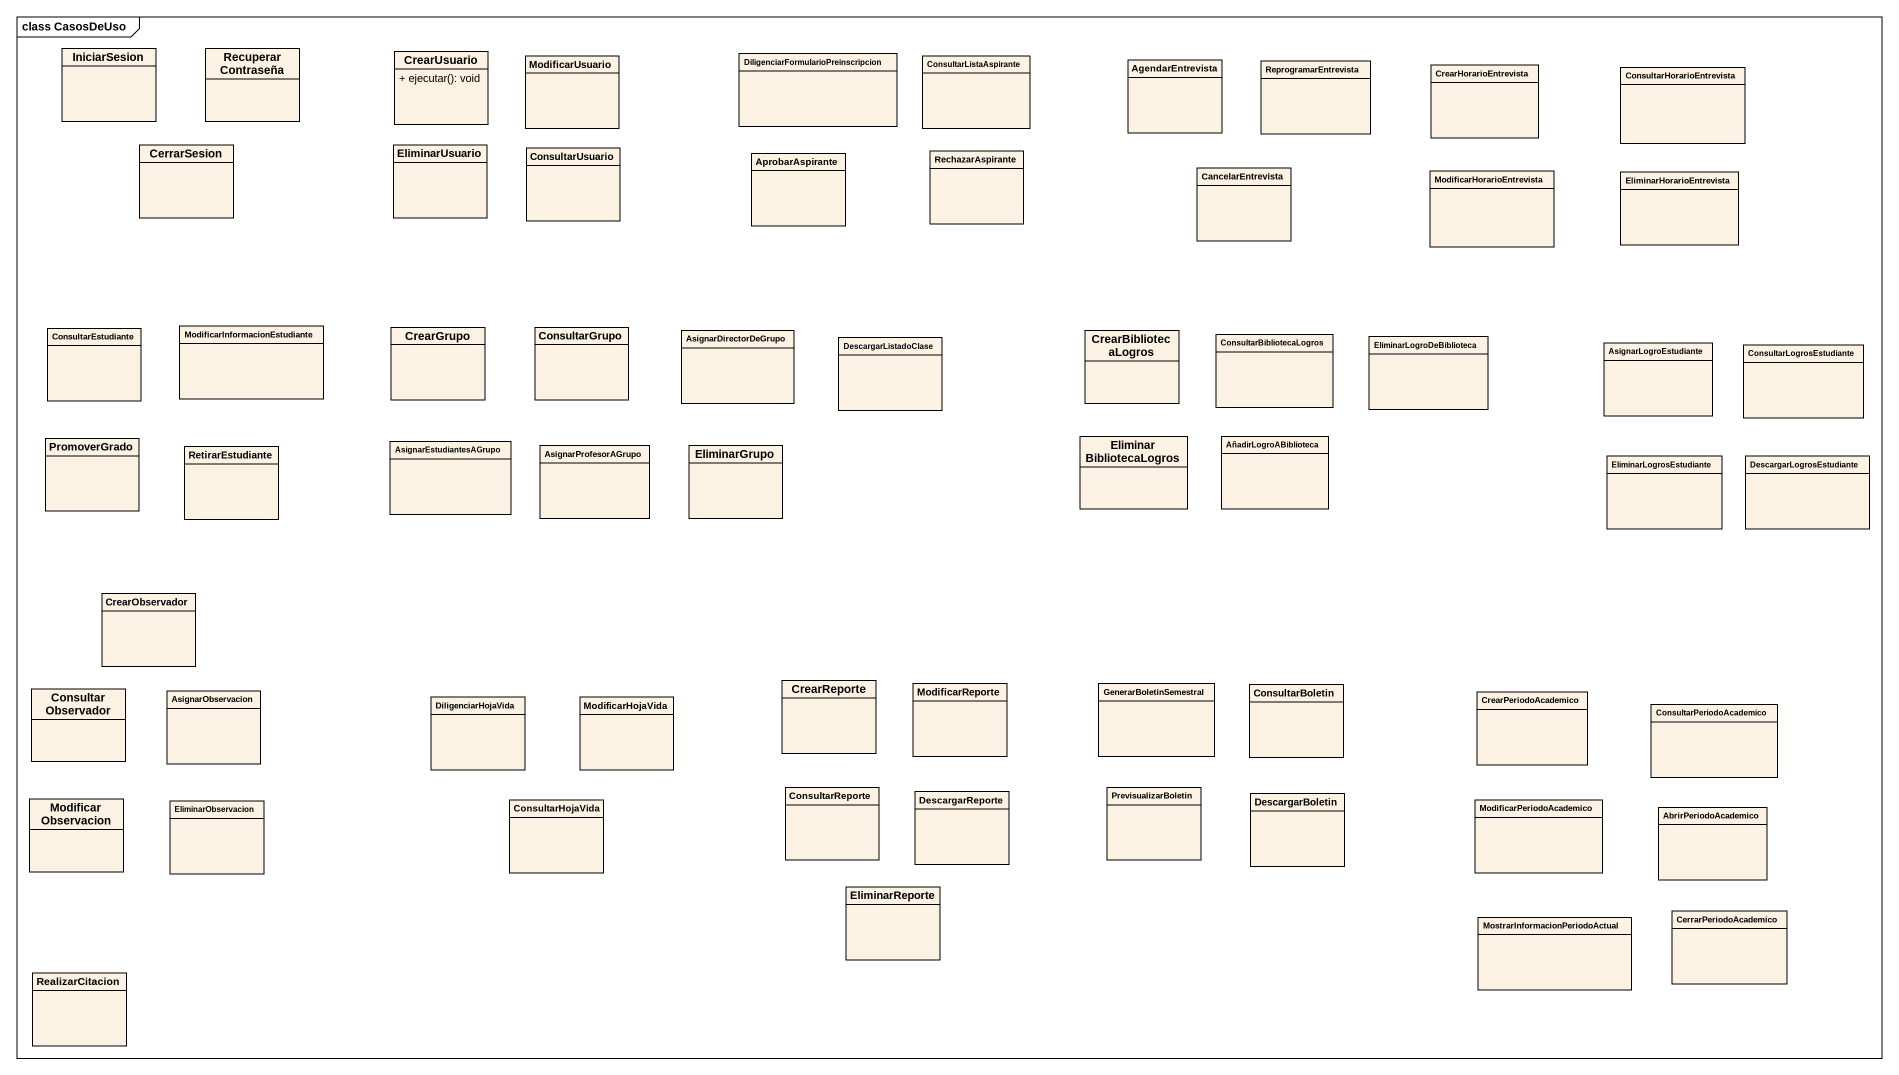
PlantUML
@startuml
mainframe class CasosDeUso
hide circle
hide empty members
skinparam classAttributeIconSize 0
class IniciarSesion
class RecuperarContraseña
class CrearUsuario {
  + ejecutar(): void
}
class ModificarUsuario
class "DiligenciarFormularioPreinscripcion" as DiligenciarFormularioPreinsc
class ConsultarListaAspirante
class AgendarEntrevista
class ReprogramarEntrevista
class CrearHorarioEntrevista
class ConsultarHorarioEntrevista
class CerrarSesion
class EliminarUsuario
class ConsultarUsuario
class AprobarAspirante
class RechazarAspirante
class CancelarEntrevista
class ModificarHorarioEntrevista
class EliminarHorarioEntrevista
class ConsultarEstudiante
class "ModificarInformacionEstudiante" as ModificarInformacionEstudian
class CrearGrupo
class ConsultarGrupo
class AsignarDirectorDeGrupo
class DescargarListadoClase
class CrearBibliotecaLogros
class ConsultarBibliotecaLogros
class EliminarLogroDeBiblioteca
class AsignarLogroEstudiante
class ConsultarLogrosEstudiante
class PromoverGrado
class RetirarEstudiante
class AsignarEstudiantesAGrupo
class AsignarProfesorAGrupo
class EliminarGrupo
class EliminarBibliotecaLogros
class AñadirLogroABiblioteca
class EliminarLogrosEstudiante
class DescargarLogrosEstudiante
class CrearObservador
class ConsultarObservador
class AsignarObservacion
class CrearReporte
class ModificarReporte
class GenerarBoletinSemestral
class ConsultarBoletin
class CrearPeriodoAcademico
class DiligenciarHojaVida
class ModificarHojaVida
class ConsultarPeriodoAcademico
class ModificarObservacion
class EliminarObservacion
class ConsultarHojaVida
class ConsultarReporte
class DescargarReporte
class PrevisualizarBoletin
class DescargarBoletin
class ModificarPeriodoAcademico
class AbrirPeriodoAcademico
class EliminarReporte
class "MostrarInformacionPeriodoActual" as MostrarInformacionPeriodoAct
class CerrarPeriodoAcademico
class RealizarCitacion
@enduml
